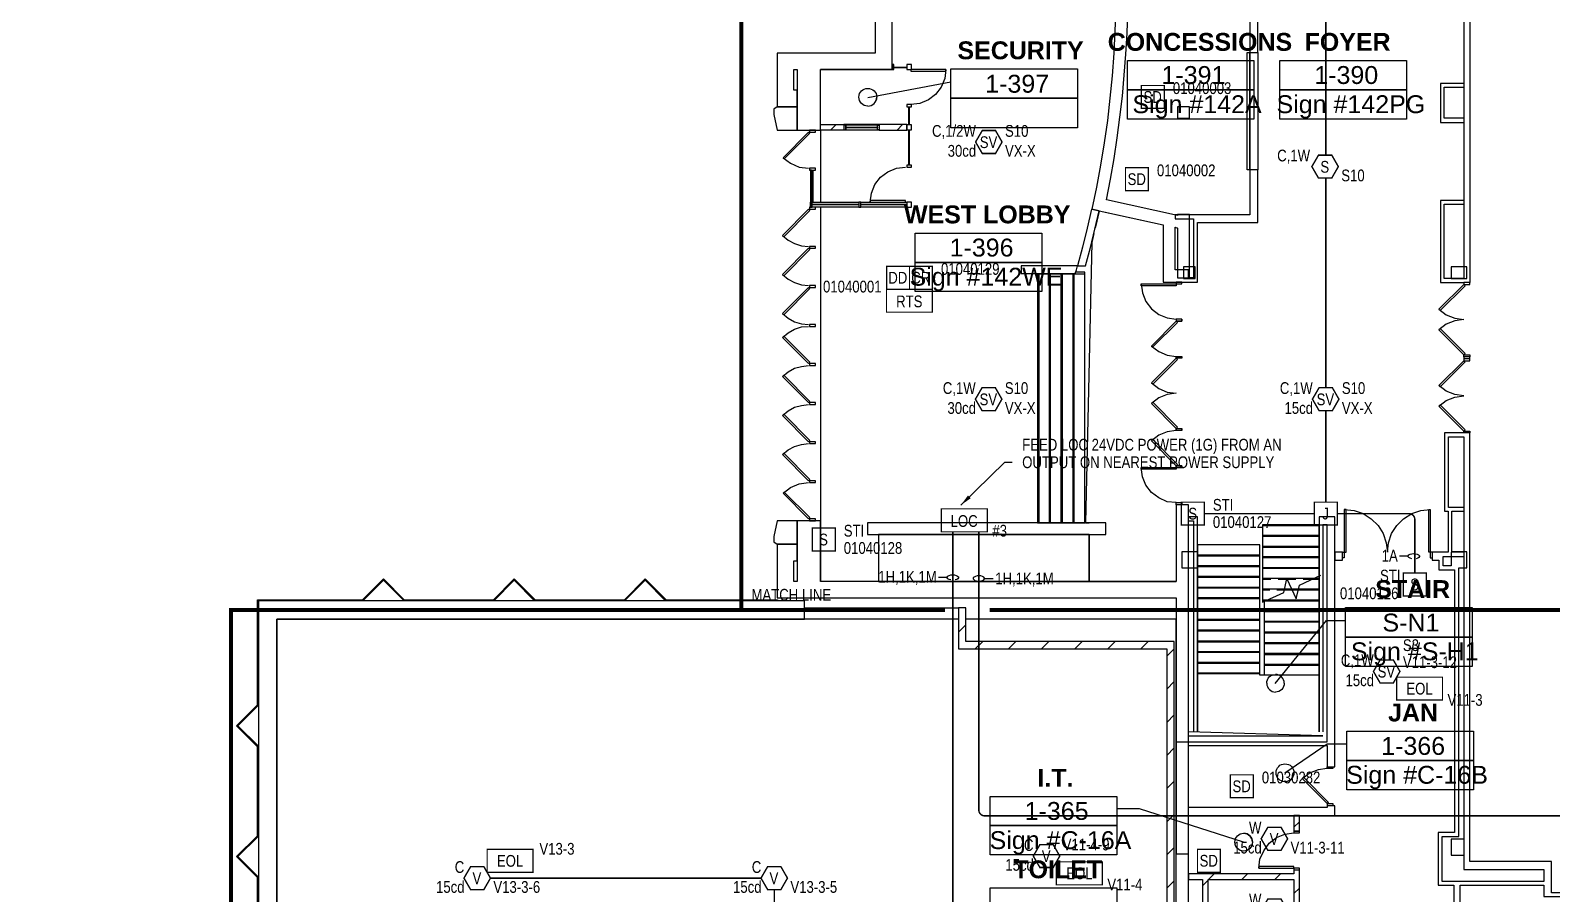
# Model space of a CAD drawing. Header units: inches. Extents: x 8199 to 15931, y 7617 to 15423.
# Drawn here: x 9695 to 11246, y 10796 to 11676 of the extents above; entities that cross this region are included whole.
import ezdxf
from ezdxf.enums import TextEntityAlignment as Align

# ---------------------------------------------------------------- set-up
doc = ezdxf.new("R2010")
doc.units = ezdxf.units.IN
doc.header["$LTSCALE"] = 0.25
doc.header["$MEASUREMENT"] = 0
for name, color, linetype in [('BACKGROUND', 8, 'Continuous'), ('CL-TEXT', 3, 'Continuous'), ('CONDUIT', 6, 'Continuous'), ('DUCT DETECTOR', 1, 'Continuous'), ('EOL', 1, 'Continuous'), ('FIRE ALARM ANNUNCIATOR', 1, 'Continuous'), ('JUNCTION BOX', 1, 'Continuous'), ('PULL STATION', 1, 'Continuous'), ('RELAY MODULES', 1, 'Continuous'), ('REMOTE TEST STATION', 1, 'Continuous'), ('SMOKE DETECTOR', 1, 'Continuous'), ('SPEAKER', 1, 'Continuous'), ('SPEAKER STROBE', 1, 'Continuous'), ('STROBE', 1, 'Continuous'), ('WIRE TAG', 3, 'Continuous')]:
    doc.layers.add(name, color=color, linetype=linetype)
doc.styles.add('Arial', font='arial.ttf', dxfattribs={"width": 0.8})
doc.styles.add('ESSCOE_TEXT', font='arial.ttf', dxfattribs={"width": 0.8, "height": 12})
doc.styles.add('PDF Arial', font='arial.ttf')
doc.styles.add('PDF Arial Bold', font='arialbd.ttf')
doc.dimstyles.new('ESSCOE_DIM', dxfattribs={"dimtxt": 12, "dimasz": 12, "dimexe": 6, "dimexo": 6, "dimgap": 6, "dimtad": 1, "dimdec": 4, "dimzin": 0, "dimdsep": 46, "dimlunit": 4, "dimtxsty": 'ESSCOE_TEXT', "dimblk": 'ARCHTICK', "dimcen": 6, "dimadec": 0, "dimazin": 0, "dimtfac": 1, "dimtdec": 4, "dimtofl": 0, "dimtmove": 0, "dimatfit": 3, "dimfxl": 1, "dimfrac": 2, "dimtolj": 1, "dimtzin": 0, "dimarcsym": 0})

# ---------------------------------------------------------------- blocks, each defined once
blk = doc.blocks.new('LOC')
at = {"layer": 'FIRE ALARM ANNUNCIATOR', "const_width": 1.25}
blk.add_lwpolyline([(-11.7, -23.4), (-11.7, 23.4), (11.7, 23.4), (11.7, -23.4)], close=True, dxfattribs=at)
at = {"layer": 'FIRE ALARM ANNUNCIATOR', "style": 'Arial', "width": 0.8}
blk.add_text('LOC', height=12, rotation=90, dxfattribs=at).set_placement((0.7, -0.2), align=Align.MIDDLE)
for tag, p in [('SUBSCRIPT', (-10.9, 28.6)), ('PANEL#', (10.6, 28.6))]:
    blk.add_attdef(tag, text='', height=12, rotation=90, dxfattribs=at).set_placement(p, align=Align.MIDDLE_LEFT)
blk = doc.blocks.new('SIGA-278')
at = {"layer": 'PULL STATION', "const_width": 1.3}
blk.add_lwpolyline([(-11.5, -11.7), (-11.5, 11.7), (11.9, 11.7), (11.9, -11.7)], close=True, dxfattribs=at)
at = {"layer": 'PULL STATION', "style": 'Arial', "width": 0.8}
blk.add_text('S', height=12, dxfattribs=at).set_placement((0, 0), align=Align.MIDDLE)
for tag, p in [('ADDRESS', (20.6, 9)), ('ZONE', (20.6, -8.6))]:
    blk.add_attdef(tag, text='', height=12, dxfattribs=at).set_placement(p, align=Align.MIDDLE_LEFT)
blk.add_attdef('SUBSCRIPT', text='', height=12, dxfattribs=at).set_placement((-16.6, -9), align=Align.MIDDLE_RIGHT)
blk = doc.blocks.new('GC-S7')
at = {"layer": 'SPEAKER', "const_width": 1.46}
blk.add_lwpolyline([(13.8, 0.2), (7.1, 11.9), (-6.4, 11.9), (-13.2, 0.2), (-6.4, -11.5), (7.1, -11.5)], close=True, dxfattribs=at)
at = {"layer": 'SPEAKER', "style": 'Arial', "width": 0.8}
blk.add_text('S', height=12, dxfattribs=at).set_placement((0, 0), align=Align.MIDDLE)
for tag, p in [('C', (-15, 11.5)), ('1/2W', (-14.7, -8.8))]:
    blk.add_attdef(tag, text='', height=12, dxfattribs=at).set_placement(p, align=Align.MIDDLE_RIGHT)
blk.add_attdef('Speaker_Circuit', text='', height=12, dxfattribs=at).set_placement((16.8, -8.8), align=Align.MIDDLE_LEFT)
blk = doc.blocks.new('SIGA-CR')
at = {"layer": 'RELAY MODULES', "const_width": 1.3}
blk.add_lwpolyline([(-11.5, -11.7), (-11.5, 11.7), (11.9, 11.7), (11.9, -11.7)], close=True, dxfattribs=at)
at = {"layer": 'RELAY MODULES', "style": 'Arial', "width": 0.8}
blk.add_text('CR', height=12, dxfattribs=at).set_placement((0, 0), align=Align.MIDDLE)
for tag, p in [('ADDRESS', (20.6, 9)), ('ZONE', (20.6, -8.6))]:
    blk.add_attdef(tag, text='', height=12, dxfattribs=at).set_placement(p, align=Align.MIDDLE_LEFT)
blk.add_attdef('SUBSCRIPT', text='', height=12, dxfattribs=at).set_placement((-16.6, -9), align=Align.MIDDLE_RIGHT)
blk = doc.blocks.new('SIGA-SD')
at = {"layer": 'DUCT DETECTOR', "const_width": 1.3}
blk.add_lwpolyline([(-11.5, -11.7), (-11.5, 11.7), (11.9, 11.7), (11.9, -11.7)], close=True, dxfattribs=at)
at = {"layer": 'DUCT DETECTOR', "style": 'Arial', "width": 0.8}
blk.add_text('DD', height=12, dxfattribs=at).set_placement((0, 0), align=Align.MIDDLE)
for tag, p in [('ADDRESS', (20.6, 9)), ('ZONE', (20.6, -8.6))]:
    blk.add_attdef(tag, text='', height=12, dxfattribs=at).set_placement(p, align=Align.MIDDLE_LEFT)
blk.add_attdef('SUBSCRIPT', text='', height=12, dxfattribs=at).set_placement((-16.6, -9), align=Align.MIDDLE_RIGHT)
blk = doc.blocks.new('SD-TRK')
at = {"layer": 'REMOTE TEST STATION', "const_width": 1.25}
blk.add_lwpolyline([(-23.2, 12.4), (23.6, 12.4), (23.6, -11), (-23.2, -11)], close=True, dxfattribs=at)
at = {"layer": 'REMOTE TEST STATION', "style": 'Arial', "width": 0.8}
blk.add_text('RTS', height=12, dxfattribs=at).set_placement((0, 0), align=Align.MIDDLE)
blk.add_attdef('DD_NUMBER', text='', height=12, dxfattribs=at).set_placement((29.5, 10.2), align=Align.MIDDLE_LEFT)
blk = doc.blocks.new('WIRE TAG LEFT')
at = {"layer": 'WIRE TAG', "color": 6}
blk.add_line((-5.8, 0), (-14.6, 0), dxfattribs=at)
at = {"layer": 'WIRE TAG', "color": 6, "extrusion": (0, 0, -1)}
blk.add_ellipse((0, 0), major_axis=(5.77, 0), ratio=0.473684, start_param=1.941658, end_param=7.429375, dxfattribs=at)
at = {"layer": 'WIRE TAG', "style": 'Arial', "width": 0.8}
blk.add_attdef('WIRE#', text='', height=12, dxfattribs=at).set_placement((-16.4, 0.7), align=Align.MIDDLE_RIGHT)
blk = doc.blocks.new('WIRE TAG RIGHT')
at = {"layer": 'WIRE TAG', "color": 6}
blk.add_line((5.8, 0), (14.6, 0), dxfattribs=at)
blk.add_ellipse((0, 0), major_axis=(5.77, 0), ratio=0.473684, start_param=5.083251, end_param=10.570968, dxfattribs=at)
at = {"layer": 'WIRE TAG', "style": 'Arial', "width": 0.8}
blk.add_attdef('WIRE#', text='', height=12, dxfattribs=at).set_placement((16.7, 0), align=Align.MIDDLE_LEFT)
blk = doc.blocks.new('_ArchTick')
at = {"color": 0, "linetype": 'ByBlock', "const_width": 0.15}
blk.add_lwpolyline([(-0.5, -0.5), (0.5, 0.5)], dxfattribs=at)
blk = doc.blocks.new('G1-VM')
at = {"layer": 'STROBE', "const_width": 1.46}
blk.add_lwpolyline([(13.8, 0.2), (7.1, 11.9), (-6.4, 11.9), (-13.2, 0.2), (-6.4, -11.5), (7.1, -11.5)], close=True, dxfattribs=at)
at = {"layer": 'STROBE', "style": 'Arial', "width": 0.8}
blk.add_text('V', height=12, dxfattribs=at).set_placement((0, 0), align=Align.MIDDLE)
for tag, p in [('W', (-12.9, 11.5)), ('CANDELA', (-12.6, -8.8))]:
    blk.add_attdef(tag, text='', height=12, dxfattribs=at).set_placement(p, align=Align.MIDDLE_RIGHT)
blk.add_attdef('Visual_Circuit', text='', height=12, dxfattribs=at).set_placement((16.8, -8.8), align=Align.MIDDLE_LEFT)
blk = doc.blocks.new('GC-S7VM')
at = {"layer": 'SPEAKER STROBE', "const_width": 1.46}
blk.add_lwpolyline([(13.8, 0.2), (7.1, 11.9), (-6.4, 11.9), (-13.2, 0.2), (-6.4, -11.5), (7.1, -11.5)], close=True, dxfattribs=at)
at = {"layer": 'SPEAKER STROBE', "style": 'Arial', "width": 0.8}
blk.add_text('SV', height=12, dxfattribs=at).set_placement((0, 0), align=Align.MIDDLE)
for tag, p in [('C', (-12.9, 11.5)), ('CANDELA', (-12.6, -8.8)), ('1/2W', (-12.6, -29.2))]:
    blk.add_attdef(tag, text='', height=12, dxfattribs=at).set_placement(p, align=Align.MIDDLE_RIGHT)
for tag, p in [('Speaker_Circuit', (16.8, 11.5)), ('Visual_Circuit', (16.8, -8.8))]:
    blk.add_attdef(tag, text='', height=12, dxfattribs=at).set_placement(p, align=Align.MIDDLE_LEFT)
blk = doc.blocks.new('SIGA-PD')
at = {"layer": 'SMOKE DETECTOR', "const_width": 1.3}
blk.add_lwpolyline([(-11.5, -11.7), (-11.5, 11.7), (11.9, 11.7), (11.9, -11.7)], close=True, dxfattribs=at)
at = {"layer": 'SMOKE DETECTOR', "style": 'Arial', "width": 0.8}
blk.add_text('SD', height=12, dxfattribs=at).set_placement((0, 0), align=Align.MIDDLE)
for tag, p in [('ADDRESS', (20.6, 9)), ('ZONE', (20.6, -8.6))]:
    blk.add_attdef(tag, text='', height=12, dxfattribs=at).set_placement(p, align=Align.MIDDLE_LEFT)
blk.add_attdef('SUBSCRIPT', text='', height=12, dxfattribs=at).set_placement((-16.6, -9), align=Align.MIDDLE_RIGHT)
blk = doc.blocks.new('EOLR')
at = {"layer": 'EOL', "const_width": 1.25}
blk.add_lwpolyline([(-23.4, 11.7), (23.4, 11.7), (23.4, -11.7), (-23.4, -11.7)], close=True, dxfattribs=at)
at = {"layer": 'EOL', "style": 'Arial', "width": 0.8}
blk.add_text('EOL', height=12, dxfattribs=at).set_placement((0, 0), align=Align.MIDDLE)
for tag, p in [('CIRCUIT#', (28.6, 10.9)), ('EOL_VALUE', (28.9, -9.4))]:
    blk.add_attdef(tag, text='', height=12, dxfattribs=at).set_placement(p, align=Align.MIDDLE_LEFT)
blk = doc.blocks.new('GC-VM')
at = {"layer": 'STROBE', "const_width": 1.46}
blk.add_lwpolyline([(13.8, 0.2), (7.1, 11.9), (-6.4, 11.9), (-13.2, 0.2), (-6.4, -11.5), (7.1, -11.5)], close=True, dxfattribs=at)
at = {"layer": 'STROBE', "style": 'Arial', "width": 0.8}
blk.add_text('V', height=12, dxfattribs=at).set_placement((0, 0), align=Align.MIDDLE)
for tag, p in [('C', (-12.9, 11.5)), ('CANDELA', (-12.6, -8.8))]:
    blk.add_attdef(tag, text='', height=12, dxfattribs=at).set_placement(p, align=Align.MIDDLE_RIGHT)
blk.add_attdef('Visual_Circuit', text='', height=12, dxfattribs=at).set_placement((16.8, -8.8), align=Align.MIDDLE_LEFT)
blk = doc.blocks.new('JUNCTION BOX')
at = {"const_width": 1.3}
blk.add_lwpolyline([(-11.5, -11.7), (-11.5, 11.7), (11.9, 11.7), (11.9, -11.7)], close=True, dxfattribs=at)
at = {"style": 'Arial', "width": 0.8}
blk.add_text('J', height=12, dxfattribs=at).set_placement((0, 0), align=Align.MIDDLE)
blk.add_attdef('SUBSCRIPT', text='', height=12, dxfattribs=at).set_placement((-16.6, -9), align=Align.MIDDLE_RIGHT)

msp = doc.modelspace()

# ---------------------------------------------------------------- linework, layer by layer
at = {"lineweight": 0, "const_width": 4}
for points in [[(10857, 12279.8), (10857, 11830.1), (10419.9, 11830.1), (10419.9, 11086.4)], [(9899.5, 10447.3), (9899.5, 11085.4), (10627.5, 11085.4)], [(10673, 11085.4), (12312, 11085.4)]]:
    msp.add_lwpolyline(points, dxfattribs=at)
at = {"layer": 'BACKGROUND'}
for points in [[(11131.1, 12073.1), (11138.5, 12067.4), (11147.4, 12063.9), (11156.6, 12062.6), (11147.4, 12061.4), (11138.5, 12057.9), (11131.1, 12052.1), (11156.6, 12026.9), (11156.6, 12024.7), (11162.4, 12024.7), (11162.4, 11419.4), (11156.6, 11419.4), (11156.6, 11417.2), (11131.1, 11392), (11138.5, 11386.3), (11147.4, 11382.8), (11156.6, 11381.5), (11147.4, 11380.2), (11138.5, 11376.7), (11131.1, 11371)], [(10556.4, 11836.4), (10556.4, 11653.2), (10473.3, 11653.2), (10456.4, 11653.2), (10456.4, 11615.3), (10456.4, 11598.5), (10476.8, 11598.5), (10476.8, 11615.3), (10473.3, 11615.3), (10473.3, 11636.4), (10476.8, 11636.4), (10476.8, 11574.6), (10500.7, 11574.6), (10500.7, 11614.4), (10500.7, 11623.6), (10500.7, 11636.4), (10573.6, 11636.4), (10573.6, 11653.2), (10573.6, 11836.4)], [(10801.7, 11698.8), (10800.8, 11675.9), (10799.5, 11652.9), (10797.9, 11630), (10795.7, 11607.1), (10793.1, 11584.4), (10789.9, 11561.5), (10786.1, 11538.9), (10782, 11516.3), (10777.2, 11494), (10789.6, 11491.4), (10849.8, 11478), (10849.8, 11432.2), (10849.8, 11419.7), (10875.6, 11419.7), (10880.7, 11419.7), (10884.9, 11419.7), (10884.9, 11480.3), (10946.4, 11480.3), (10946.4, 11488.2), (10946.4, 11534.1), (10938.4, 11534.1), (10938.4, 11488.2), (10884.9, 11488.2), (10880.7, 11488.2), (10862.2, 11488.2), (10862.2, 11484.1), (10880.7, 11484.1), (10880.7, 11423.9), (10876.9, 11423.9), (10876.9, 11488.5), (10864.5, 11488.5), (10864.5, 11487.6), (10792.2, 11503.5), (10796.3, 11524.5), (10799.8, 11545.6), (10803, 11566.6), (10805.9, 11587.9), (10808.4, 11609.3), (10810.3, 11630.6), (10811.9, 11652), (10813.2, 11673.3), (10813.8, 11694.7)], [(10940.3, 11653.6), (10946.4, 11653.6), (10946.4, 11695.3), (10938.4, 11695.3), (10938.4, 11653.6), (10946.4, 11653.6), (10946.4, 11534.1), (10940.3, 11534.1)], [(10938.4, 11534.1), (10938.4, 11653.6)], [(10573.6, 11636.4), (10575.5, 11636.4), (10575.5, 11641.5), (10573.6, 11641.5), (10573.6, 11636.4), (10500.7, 11636.4)], [(10575.5, 11638.6), (10588.6, 11638.6), (10575.5, 11638.6), (10575.5, 11638.9), (10588.6, 11638.9), (10588.6, 11638.6)], [(10628.4, 11636.4), (10627.4, 11627.1), (10623.6, 11618.5), (10617.9, 11610.9), (10610.6, 11605.5), (10602, 11601.6), (10592.7, 11600.7)], [(10548.8, 11608), (10633.5, 11623.9)], [(11156.6, 11622.3), (11136.5, 11622.3), (11132.7, 11622.3), (11132.7, 11582.5), (11136.5, 11582.5), (11156.6, 11582.5)], [(11156.6, 11586.7), (11136.5, 11586.7), (11136.5, 11618.5), (11156.6, 11618.5)], [(10591.1, 11580), (10591.1, 11598.5), (10591.1, 11580), (10590.8, 11580), (10590.8, 11598.5), (10591.1, 11598.5)], [(10500.7, 11574.6), (10500.7, 11580.3), (10524.5, 11580.3), (10524.5, 11574.6), (10500.7, 11574.6), (10500.7, 11501)], [(10510.8, 11574.6), (10516.6, 11580.3)], [(10560.5, 11579.7), (10560.5, 11574.9), (10558.6, 11574.9), (10558.6, 11579.7), (10526.5, 11579.7), (10526.5, 11574.9), (10558.6, 11574.9), (10558.6, 11579.7), (10560.5, 11579.7), (10560.5, 11580.3), (10524.5, 11580.3), (10524.5, 11579.7), (10524.5, 11574.9), (10526.5, 11574.9), (10526.5, 11579.7), (10524.5, 11579.7)], [(10560.5, 11574.6), (10524.5, 11574.6)], [(10558.6, 11577.4), (10526.5, 11577.4), (10558.6, 11577.4), (10558.6, 11577.1), (10526.5, 11577.1), (10526.5, 11577.4)], [(10578.7, 11574.6), (10584.1, 11580.3)], [(10591.1, 11538.9), (10591.1, 11574.9), (10591.1, 11538.9), (10590.8, 11538.9), (10590.8, 11574.9), (10591.1, 11574.9)], [(10462.4, 11546.5), (10470.1, 11540.8), (10479, 11537), (10488.5, 11535.7)], [(10492.7, 11501), (10492.7, 11533.8), (10492.7, 11501), (10492.4, 11501), (10492.4, 11533.8), (10492.7, 11533.8)], [(10551.3, 11501), (10552.6, 11510.2), (10556.1, 11519.1), (10561.8, 11526.5), (10569.1, 11532.2), (10578.1, 11535.7), (10587.3, 11537)], [(10500.7, 11496.2), (10500.7, 11114.5), (10500.7, 11176.3), (10476.8, 11176.3), (10476.8, 11114.5), (10473.3, 11114.5), (10473.3, 11135.6), (10476.8, 11135.6), (10476.8, 11152.4), (10456.4, 11152.4), (10456.4, 11135.6), (10456.4, 11097.6), (10473.3, 11097.6), (10525.8, 11097.6), (10863.2, 11097.6), (10863.2, 10836.7), (10875.6, 10836.7)], [(10539.8, 11498.7), (10492.1, 11498.7), (10539.8, 11498.7), (10539.8, 11498.4), (10492.1, 11498.4), (10492.1, 11498.7)], [(10588.6, 11498.7), (10541.8, 11498.7), (10588.6, 11498.7), (10588.6, 11498.4), (10541.8, 11498.4), (10541.8, 11498.7)], [(10849.8, 11477.7), (10784.8, 11492), (10781, 11476.1), (10780.7, 11474.5)], [(11156.6, 11502.9), (11136.5, 11502.9), (11132.7, 11502.9), (11132.7, 11419.4), (11136.5, 11419.4), (11156.6, 11419.4)], [(11156.6, 11423.2), (11136.5, 11423.2), (11136.5, 11499.1), (11156.6, 11499.1)], [(10461.8, 11467.2), (10467.5, 11462.4), (10474.2, 11458.9), (10481.2, 11456.7), (10488.5, 11456)], [(10779.4, 11469.1), (10777.2, 11459.9)], [(10864.5, 11474.5), (10862.2, 11475.2)], [(10733.9, 11174.1), (10733.9, 11428), (10745.6, 11428), (10757.8, 11428), (10769.9, 11428), (10769.9, 11429.9), (10760.9, 11429.9)], [(10461.8, 11427.4), (10467.5, 11422.6), (10474.2, 11419.1), (10481.2, 11416.9), (10488.5, 11416.2)], [(10721.8, 11428.3), (10721.8, 11428), (10733.9, 11428)], [(10721.8, 11428), (10721.8, 11174.1), (10733.9, 11174.1), (10745.6, 11174.1), (10757.8, 11174.1), (10769.9, 11174.1), (10769.9, 11428)], [(10745.6, 11428), (10745.6, 11174.1)], [(10757.8, 11428), (10757.8, 11174.1)], [(10827.5, 11417.8), (10828.8, 11408.6), (10832.3, 11400), (10838, 11392.3), (10845.4, 11386.6), (10854, 11383.1), (10863.2, 11381.8), (10863.2, 11379.9), (10838, 11354.4), (10845.4, 11349), (10854, 11345.2), (10863.2, 11343.9), (10863.2, 11342), (10838, 11316.8), (10845.4, 11311.1), (10854, 11307.6), (10863.2, 11306.3), (10854, 11305), (10845.4, 11301.5), (10838, 11295.8)], [(11131.1, 11392), (11132.4, 11390.7), (11157.9, 11415.9), (11156.6, 11417.2), (11162.4, 11417.2), (11162.4, 11419.4)], [(10461.8, 11387.6), (10467.5, 11382.8), (10474.2, 11379.3), (10481.2, 11377), (10488.5, 11376.4)], [(10461.8, 11363.3), (10467.5, 11368.1), (10474.2, 11371.6), (10481.2, 11373.9), (10488.5, 11374.5)], [(10868.9, 11381.8), (10868.9, 11379.9), (10863.2, 11379.9), (10864.5, 11378.6), (10839.3, 11353.5), (10838, 11354.4)], [(10863.2, 11342), (10864.5, 11340.7), (10839.3, 11315.6), (10838, 11316.8)], [(10868.9, 11342), (10863.2, 11342), (10863.2, 11343.9), (10868.9, 11343.9), (10868.9, 11342), (10868.9, 11343.9)], [(11156.6, 11343.6), (11156.6, 11345.5), (11162.4, 11345.5), (11162.4, 11343.6)], [(11156.6, 11341.7), (11156.6, 11339.4), (11162.4, 11339.4), (11162.4, 11341.7)], [(10461.8, 11323.5), (10467.5, 11328.3), (10474.2, 11331.8), (10481.2, 11333.7), (10488.5, 11334.7)], [(12418.2, 10918.9), (12405.8, 10918.9), (12405.8, 10831.6), (12304.5, 10831.6), (12300.7, 10831.6), (12300.7, 10796.9), (11245.8, 10796.9), (11245.8, 10820.8), (11245.8, 10828.8), (11162.4, 10828.8), (11162.4, 11265.9), (11156.6, 11265.9), (11156.6, 11267.8), (11131.1, 11293.2), (11138.5, 11299), (11147.4, 11302.5), (11156.6, 11303.8), (11147.4, 11305), (11138.5, 11308.5), (11131.1, 11314.3)], [(10461.8, 11283.7), (10467.5, 11288.5), (10474.2, 11292), (10481.2, 11293.9), (10488.5, 11294.8)], [(11131.1, 11293.2), (11132.4, 11294.5), (11157.9, 11269), (11156.6, 11267.8), (11162.4, 11267.8), (11162.4, 11265.9)], [(10863.2, 11270.3), (10863.2, 11268.4), (10854, 11267.1), (10845.4, 11263.6), (10838, 11257.9)], [(10868.9, 11268.4), (10863.2, 11268.4), (10863.2, 11270.3), (10868.9, 11270.3), (10868.9, 11268.4), (10868.9, 11270.3)], [(11156.6, 11265.9), (11140.7, 11265.9), (11136.9, 11265.9), (11136.9, 11190), (11136.9, 11186.2), (11140.4, 11186.2), (11140.4, 11144.2), (11135.3, 11144.2), (11131.1, 11144.2), (11124.1, 11144.2), (11124.1, 11136.2), (11131.1, 11136.2), (11131.1, 11126.3), (11135.3, 11126.3), (11147.1, 11126.3), (11147.1, 10858.4), (11134.3, 10858.4), (11130.2, 10858.4), (11130.2, 10808.7), (11130.2, 10804.9), (11146.1, 10804.9), (11146.1, 10783.5)], [(11156.6, 11190), (11140.7, 11190), (11140.7, 11262), (11156.6, 11262)], [(10461.8, 11243.9), (10467.5, 11248.6), (10474.2, 11252.2), (10481.2, 11254.1), (10488.5, 11255)], [(10863.2, 11194.8), (10868.9, 11194.8), (10868.9, 11192.6), (10863.2, 11192.6), (10863.2, 11194.8), (10854, 11195.8), (10845.4, 11199.6), (10838, 11205.3), (10832.3, 11212.6), (10828.8, 11221.2), (10827.5, 11230.5), (10863.2, 11230.5), (10863.2, 11232.4), (10868.9, 11232.4), (10868.9, 11230.5), (10868.9, 11232.4), (10863.2, 11232.4), (10863.2, 11230.5), (10868.9, 11230.5)], [(10863.2, 11230.5), (10863.2, 11228.9), (10827.5, 11228.9), (10827.5, 11230.5)], [(10462.4, 11204.4), (10470.1, 11210.1), (10479, 11213.9), (10488.5, 11215.2)], [(10875.6, 11192.6), (10863.2, 11192.6), (10863.2, 11114.5)], [(11034.6, 11187.8), (11044.5, 11186.8), (11053.7, 11183.7), (11062, 11178.2), (11069, 11171.6), (11074.1, 11163.3), (11077.3, 11153.7), (11078.6, 11144.2), (11079.5, 11153.7), (11082.7, 11163.3), (11088.1, 11171.6), (11094.8, 11178.2), (11103.4, 11183.7), (11112.7, 11186.8), (11122.2, 11187.8)], [(11156.6, 10828.8), (11156.6, 10820.8), (11237.9, 10820.8), (11237.9, 10808.7), (11134.3, 10808.7), (11134.3, 10854.6), (11151.2, 10854.6), (11151.2, 10858.4), (11151.2, 11126.3), (11151.2, 11128.5), (11159.5, 11128.5), (11159.5, 11144.5), (11144.2, 11144.5), (11144.2, 11186.2), (11156.6, 11186.2)], [(10770.8, 11174.1), (10774.6, 11174.1)], [(10863.2, 10469.1), (10863.2, 10951.1), (10875.6, 10951.1), (11017.1, 10951.1), (11017.1, 11172.2), (11012.6, 11172.2), (11012.6, 10961)], [(10948.6, 11020.2), (10948.6, 11031.1), (10948.6, 11042.2), (10948.6, 11053), (10948.6, 11064.2), (10948.6, 11075), (10948.6, 11085.9), (10948.6, 11097), (10948.6, 11107.8), (10948.6, 11119), (10948.6, 11129.8), (10948.6, 11140.6), (10948.6, 11151.8), (10884.9, 11151.8), (10884.9, 11140.6), (10884.9, 11129.8), (10884.9, 11119), (10884.9, 11107.8), (10884.9, 11097), (10884.9, 11085.9), (10884.9, 11075), (10884.9, 11064.2), (10884.9, 11053), (10884.9, 11042.2), (10884.9, 11031.1), (10884.9, 11020.2), (10884.9, 11011), (10884.9, 10961), (10884.9, 11180.2), (10880.7, 11180.2), (10875.6, 11180.2)], [(10875.6, 11176.3), (10880.7, 11176.3), (10880.7, 10961)], [(11022.8, 10925.6), (11022.8, 10923.7), (11017.1, 10923.7), (11017.1, 10925.6), (11025, 10925.6), (11025, 11172.2), (11025, 11180.2), (11008.8, 11180.2), (11008.8, 11172.2), (10951.1, 11172.2), (10951.1, 11161.4), (10951.1, 11150.2)], [(11008.8, 11150.2), (11008.8, 11161.4), (11008.8, 11172.2), (11008.8, 10961), (11008.8, 11028.2), (11008.8, 11029.8), (11008.8, 11040.9), (11008.8, 11051.8), (11008.8, 11062.6), (11008.8, 11073.7), (11008.8, 11084.6), (11008.8, 11095.4), (11008.8, 11106.6), (11008.8, 11117.4), (11008.8, 11119.9), (11008.8, 11128.5), (11008.8, 11139.4), (11008.8, 11150.2), (10951.1, 11150.2), (10951.1, 11139.4), (10951.1, 11128.5), (10951.1, 11117.4), (10951.1, 11106.6), (10951.1, 11095.4), (10951.1, 11093.2), (10972.8, 11103.1), (10976, 11117.1), (10985.5, 11096.7), (10989, 11110.7), (11010.7, 11120.9)], [(10774.6, 11162.3), (10559.6, 11162.3), (10559.6, 11114.5), (10774.6, 11114.5), (10774.6, 11162.3), (10774.6, 11114.5), (10863.2, 11114.5), (10525.8, 11114.5), (10500.7, 11114.5)], [(11008.8, 11161.4), (10951.1, 11161.4)], [(10884.9, 11140.6), (10948.6, 11140.6)], [(11008.8, 11139.4), (10951.1, 11139.4)], [(11032.7, 11144.2), (11034.6, 11144.2), (11034.6, 11138.4), (11032.7, 11138.4)], [(11124.1, 11144.2), (11122.2, 11144.2), (11122.2, 11138.4), (11124.1, 11138.4)], [(11143.6, 11144.2), (11143.6, 11130.5), (11135.3, 11130.5), (11135.3, 11140), (11156.6, 11140)], [(11156.6, 11144.2), (11144.2, 11144.2)], [(10884.9, 11129.8), (10948.6, 11129.8)], [(11008.8, 11128.5), (10951.1, 11128.5)], [(9927.5, 10988.4), (9927.5, 11094.8), (9927.5, 10356), (9927.5, 10327.3), (9932.6, 10327.3), (9946.3, 10327.3), (9946.3, 11076), (10484.1, 11076), (10484.1, 11094.8), (9946.3, 11094.8), (9927.5, 11094.8), (9926.6, 11095.7), (10033.6, 11095.7), (10055, 11117.1), (10076.3, 11095.7), (10167.1, 11095.7), (10188.4, 11117.1), (10209.8, 11095.7), (10300.6, 11095.7), (10321.9, 11117.1), (10343.3, 11095.7), (10456.7, 11095.7), (10456.7, 11094.8), (10342.6, 11094.8)], [(10055, 11117.1), (10055, 11115.8), (10033.9, 11094.8)], [(10076.3, 11095.7), (10076, 11094.8), (10055, 11115.8)], [(10188.4, 11117.1), (10188.4, 11115.8), (10167.4, 11094.8)], [(10209.8, 11095.7), (10209.1, 11094.8), (10188.4, 11115.8)], [(10321.9, 11117.1), (10321.9, 11115.8), (10300.9, 11094.8)], [(10343.3, 11095.7), (10342.6, 11094.8), (10321.9, 11115.8)], [(10884.9, 11119), (10948.6, 11119)], [(10884.9, 11107.8), (10948.6, 11107.8)], [(11008.8, 11117.4), (11003.4, 11117.4), (10951.1, 11117.4)], [(10959.7, 11116.4), (10951.1, 11116.4)], [(11008.8, 11106.6), (10988.1, 11106.6), (10981.1, 11106.6), (10973.4, 11106.6), (10951.1, 11106.6)], [(10958.5, 11105.6), (10951.1, 11105.6)], [(10973.4, 11105.6), (10965.8, 11105.6)], [(10985.2, 11116.4), (10976.3, 11116.4), (10976, 11116.4), (10967.1, 11116.4)], [(10987.8, 11105.6), (10981.4, 11105.6)], [(11008.8, 11116.4), (11001.1, 11116.4), (10992.5, 11116.4)], [(9926.6, 10988.7), (9926.6, 11095.7)], [(10033.6, 11095.7), (10033.9, 11094.8), (9927.5, 11094.8)], [(10167.1, 11095.7), (10167.4, 11094.8), (10076, 11094.8)], [(10300.6, 11095.7), (10300.9, 11094.8), (10209.1, 11094.8)], [(10884.9, 11097), (10948.6, 11097)], [(11008.8, 11095.4), (10956.2, 11095.4), (10951.1, 11095.4)], [(10954.3, 11094.5), (10951.1, 11094.5)], [(10953, 11093.8), (10953, 11084.6), (10953, 11073.7), (10953, 11062.6), (10953, 11051.8), (10953, 11040.9), (10953, 11029.8), (10953, 11018.9)], [(10641.1, 11076), (10484.1, 11076), (10484.1, 11087.4), (10523.6, 11087.4), (10641.1, 11087.4), (10641.1, 11076), (10462.1, 11076), (9946.3, 11076), (9946.3, 10148.6)], [(10861.3, 10657.7), (10861.3, 11045.7), (10861.3, 11053.4), (10648.8, 11053.4), (10648.8, 11087.4), (10641.1, 11087.4), (10641.1, 11053.4), (10641.1, 11045.7), (10853.6, 11045.7), (10853.6, 10657.7)], [(10852.1, 10462.1), (10859.7, 10469.7), (10861.3, 10471.3), (10863.2, 10471.3), (10863.2, 11076), (10648.8, 11076)], [(10884.9, 11085.9), (10948.6, 11085.9)], [(10884.9, 11075), (10948.6, 11075)], [(11008.8, 11084.6), (10953, 11084.6)], [(11008.8, 11073.7), (10953, 11073.7)], [(10964.2, 11010.3), (11016.4, 11074.7), (11035.9, 11074.7)], [(10641.1, 11062.6), (10648.8, 11070.2)], [(10884.9, 11064.2), (10948.6, 11064.2)], [(11008.8, 11062.6), (10953, 11062.6)], [(10658.4, 11045.7), (10666, 11053.4)], [(10692.1, 11045.7), (10699.8, 11053.4)], [(10725.9, 11045.7), (10733.5, 11053.4)], [(10759.7, 11045.7), (10767.3, 11053.4)], [(10793.4, 11045.7), (10801.1, 11053.4)], [(10827.2, 11045.7), (10834.8, 11053.4)], [(10853.6, 11038.4), (10861.3, 11045.7), (10861.3, 11046)], [(10884.9, 11053), (10948.6, 11053)], [(10884.9, 11042.2), (10948.6, 11042.2)], [(11008.8, 11051.8), (10953, 11051.8)], [(10884.9, 11031.1), (10948.6, 11031.1)], [(11008.8, 11028.2), (11008.8, 11018.9), (10953, 11018.9), (10948.6, 11018.9), (10948.6, 11020.2), (10884.9, 11020.2)], [(11008.8, 11040.9), (10953, 11040.9)], [(11008.8, 11029.8), (10953, 11029.8)], [(10853.6, 11004.6), (10861.3, 11012.3)], [(9905.2, 10967.3), (9926.6, 10988.7), (9927.5, 10988.4), (9906.5, 10967.3)], [(9926.6, 10946), (9905.2, 10967.3), (9906.5, 10967.3), (9927.5, 10946.6)], [(10853.6, 10970.8), (10861.3, 10978.5)], [(10875.6, 10957.1), (11012.6, 10957.1)], [(10974.1, 10919.2), (11017.1, 10948.9), (11036.5, 10948.9)], [(9926.6, 10855.2), (9926.6, 10946), (9927.5, 10946.6), (9927.5, 10854.9)], [(10853.6, 10937.1), (10861.3, 10944.7)], [(10875.6, 10947.3), (11017.1, 10947.3), (11017.1, 10925.6)], [(11017.1, 10923.7), (11007.8, 10922.4), (10999.2, 10918.9), (10991.9, 10913.2), (11017.1, 10888), (11017.1, 10885.8), (11017.1, 10883.9), (10875.6, 10883.9)], [(10853.6, 10903.3), (10861.3, 10910.9)], [(10991.9, 10913.2), (10993.2, 10914.5), (11018.4, 10889), (11017.1, 10888), (11022.8, 10888), (11022.8, 10885.8)], [(10931.7, 10848.5), (10825.9, 10882.6), (10802.7, 10882.6)], [(10853.6, 10869.5), (10861.3, 10876.9)], [(10875.6, 10875.9), (10983.3, 10875.9), (10989, 10875.9), (11017.1, 10875.9), (11025, 10875.9), (11025, 10885.8), (11017.1, 10885.8)], [(10947.6, 10822.1), (10948.6, 10831.3), (10952.4, 10839.9), (10958.1, 10847.6), (10965.5, 10853.3), (10974.1, 10856.8), (10983.3, 10858.1), (10989, 10858.1), (10989, 10860), (10983.3, 10860), (10983.3, 10858.1)], [(10983.3, 10863.8), (10989, 10869.5)], [(9905.2, 10833.9), (9926.6, 10855.2), (9927.5, 10854.9), (9906.5, 10833.9)], [(10853.6, 10835.8), (10861.3, 10843.1)], [(11156.6, 10851.7), (11143.6, 10851.7), (11143.6, 10835.4), (11156.6, 10835.4)], [(9926.6, 10812.5), (9905.2, 10833.9), (9906.5, 10833.9), (9927.5, 10813.1)], [(9926.6, 10721.7), (9926.6, 10812.5), (9927.5, 10813.1), (9927.5, 10721.4)], [(10853.6, 10801.7), (10861.3, 10809.3)], [(10989, 10767.9), (10989, 10820.2), (10989, 10822.1), (10983.3, 10822.1), (10983.3, 10820.2), (10983.3, 10816.3), (10875.6, 10816.3), (10875.6, 10810.6), (10890, 10810.6), (10890, 10629.6)], [(10875.6, 10816.3), (10875.6, 10810.6)], [(10890, 10804.2), (10895.7, 10810)], [(10895.7, 10723), (10895.7, 10810.6), (10983.3, 10810.6), (10983.3, 10767.9)], [(10896.3, 10810.6), (10901.8, 10816.3)], [(10930.1, 10810.6), (10935.8, 10816.3)], [(10963.9, 10810.6), (10969.6, 10816.3)], [(10989, 10820.2), (10983.3, 10820.2)], [(10989, 10820.2), (10983.3, 10820.2)], [(10983.3, 10796.3), (10989, 10801.7)]]:
    msp.add_lwpolyline(points, dxfattribs=at)
at = {"layer": 'BACKGROUND', "ltscale": 0.418333}
msp.add_lwpolyline([(11156.6, 12020.9), (11156.6, 11423.2)], dxfattribs=at)
at = {"layer": 'BACKGROUND'}
for points in [[(10938.4, 11534.1), (10935.5, 11534.1), (10935.5, 11653.6), (10938.4, 11653.6)], [(10588.6, 11641.5), (10588.6, 11636.4), (10593.4, 11636.4), (10593.4, 11641.5)], [(10592.7, 11634.8), (10628.4, 11634.8), (10628.4, 11636.4), (10592.7, 11636.4)], [(10633.5, 11607.1), (10633.5, 11637), (10762.5, 11637), (10762.5, 11607.1)], [(10813.5, 11615.7), (10813.5, 11645.6), (10942.5, 11645.6), (10942.5, 11615.7)], [(10969, 11615.7), (10969, 11645.6), (11098, 11645.6), (11098, 11615.7)], [(10813.5, 11585.7), (10813.5, 11615.7), (10942.5, 11615.7), (10942.5, 11585.7)], [(10969, 11585.7), (10969, 11615.7), (11098, 11615.7), (11098, 11585.7)], [(10588.6, 11600.7), (10588.6, 11598.5), (10593.4, 11598.5), (10593.4, 11600.7)], [(10633.5, 11577.1), (10633.5, 11607.1), (10762.5, 11607.1), (10762.5, 11577.1)], [(10452.9, 11590.5), (10456.4, 11574.6), (10476.8, 11574.6), (10476.8, 11598.5), (10456.4, 11598.5), (10452.9, 11595.9)], [(10864.5, 11598.5), (10864.5, 11586.7), (10876.9, 11586.7), (10876.9, 11598.5)], [(10489.8, 11571.4), (10463.7, 11545.2), (10462.4, 11546.5), (10488.5, 11572.6)], [(10495.6, 11572.6), (10495.6, 11574.6), (10489.2, 11574.6), (10489.2, 11572.6)], [(10560.5, 11574.6), (10588.6, 11574.6), (10588.6, 11580.3), (10560.5, 11580.3)], [(10588.6, 11580), (10588.6, 11574.9), (10593.4, 11574.9), (10593.4, 11580)], [(10588.6, 11538.9), (10588.6, 11537), (10593.4, 11537), (10593.4, 11538.9)], [(10495.6, 11533.8), (10495.6, 11535.7), (10489.2, 11535.7), (10489.2, 11533.8)], [(10490.5, 11533.8), (10490.5, 11495.9), (10491.4, 11495.9), (10491.4, 11533.8)], [(10489.8, 11492.7), (10463.1, 11465.9), (10461.8, 11467.2), (10488.5, 11494)], [(10495.6, 11494), (10495.6, 11495.9), (10489.2, 11495.9), (10489.2, 11494)], [(10490.1, 11496.2), (10492.1, 11496.2), (10492.1, 11501), (10490.1, 11501)], [(10539.8, 11501), (10539.8, 11496.2), (10492.1, 11496.2), (10492.1, 11501)], [(10539.8, 11496.2), (10541.8, 11496.2), (10541.8, 11501), (10539.8, 11501)], [(10588.6, 11501), (10588.6, 11496.2), (10541.8, 11496.2), (10541.8, 11501)], [(10587.3, 11502.9), (10551.3, 11502.9), (10551.3, 11501), (10587.3, 11501)], [(10588.6, 11501), (10588.6, 11496.2), (10593.4, 11496.2), (10593.4, 11501)], [(10776.9, 11494), (10772.4, 11474.5), (10767.6, 11455.4), (10762.5, 11436.3), (10770.8, 11436.3), (10775.9, 11454.8), (10780.4, 11473.6), (10784.8, 11492.4)], [(10597.2, 11439.8), (10597.2, 11469.7), (10726.2, 11469.7), (10726.2, 11439.8)], [(10875.6, 11423.9), (10875.6, 11432.2), (10862.2, 11432.2), (10862.2, 11475.5), (10864.5, 11474.8), (10864.5, 11423.9)], [(10489.8, 11452.9), (10463.1, 11426.1), (10461.8, 11427.4), (10488.5, 11454.1)], [(10495.6, 11454.1), (10495.6, 11456), (10489.2, 11456), (10489.2, 11454.1)], [(10597.2, 11410.2), (10597.2, 11439.8), (10726.2, 11439.8), (10726.2, 11410.2)], [(10762.5, 11436.3), (10705.2, 11436.3), (10705.2, 11428.3), (10760.3, 11428.3), (10761.6, 11432.2)], [(10870.8, 11435.3), (10870.8, 11423.2), (10882.6, 11423.2), (10882.6, 11435.3)], [(11143.6, 11423.2), (11159.5, 11423.2), (11159.5, 11435.3), (11143.6, 11435.3)], [(10489.8, 11413), (10463.1, 11386.3), (10461.8, 11387.6), (10488.5, 11414.3)], [(10495.6, 11414.3), (10495.6, 11416.2), (10489.2, 11416.2), (10489.2, 11414.3)], [(10863.2, 11415.9), (10827.5, 11415.9), (10827.5, 11417.8), (10863.2, 11417.8)], [(10868.9, 11417.8), (10868.9, 11419.7), (10863.2, 11419.7), (10863.2, 11417.8)], [(10495.6, 11374.5), (10495.6, 11376.4), (10489.2, 11376.4), (10489.2, 11374.5)], [(10868.9, 11379.9), (10868.9, 11381.8), (10863.2, 11381.8), (10863.2, 11379.9)], [(11157.9, 11346.8), (11132.4, 11372.3), (11131.1, 11371), (11156.6, 11345.5)], [(10489.8, 11337.9), (10463.1, 11364.6), (10461.8, 11363.3), (10488.5, 11336.6)], [(10495.6, 11334.7), (10495.6, 11336.6), (10489.2, 11336.6), (10489.2, 11334.7)], [(11157.9, 11338.5), (11132.4, 11313), (11131.1, 11314.3), (11156.6, 11339.4)], [(11156.6, 11343.6), (11156.6, 11341.7), (11162.4, 11341.7), (11162.4, 11343.6)], [(10489.8, 11298), (10463.1, 11324.8), (10461.8, 11323.5), (10488.5, 11296.8)], [(10495.6, 11294.8), (10495.6, 11296.8), (10489.2, 11296.8), (10489.2, 11294.8)], [(10864.5, 11271.6), (10839.3, 11297.1), (10838, 11295.8), (10863.2, 11270.3)], [(10489.8, 11258.2), (10463.1, 11285), (10461.8, 11283.7), (10488.5, 11256.9)], [(10864.5, 11233.7), (10839.3, 11259.2), (10838, 11257.9), (10863.2, 11232.4)], [(10489.8, 11218.4), (10463.1, 11245.1), (10461.8, 11243.9), (10488.5, 11217.1)], [(10495.6, 11255), (10495.6, 11256.9), (10489.2, 11256.9), (10489.2, 11255)], [(10495.6, 11215.2), (10495.6, 11217.1), (10489.2, 11217.1), (10489.2, 11215.2)], [(10489.8, 11179.5), (10463.7, 11205.6), (10462.4, 11204.4), (10488.5, 11178.2)], [(11036.5, 11144.2), (11036.5, 11187.8), (11034.6, 11187.8), (11034.6, 11144.2)], [(11120.6, 11144.2), (11120.6, 11187.8), (11122.2, 11187.8), (11122.2, 11144.2)], [(10456.4, 11176.3), (10452.9, 11160.4), (10452.9, 11155), (10456.4, 11152.4), (10476.8, 11152.4), (10476.8, 11176.3)], [(10495.6, 11176.3), (10495.6, 11178.2), (10489.2, 11178.2), (10489.2, 11176.3)], [(10791.5, 11174.1), (10548.4, 11174.1), (10548.4, 11162.3), (10791.5, 11162.3)], [(10868.9, 11144.5), (10868.9, 11128.5), (10884.9, 11128.5), (10884.9, 11144.5)], [(11025, 11136.2), (11032.7, 11136.2), (11032.7, 11144.2), (11025, 11144.2)], [(11035.9, 11057.8), (11035.9, 11087.8), (11164.9, 11087.8), (11164.9, 11057.8)], [(11035.9, 11027.9), (11035.9, 11057.8), (11164.9, 11057.8), (11164.9, 11027.9)], [(11037.1, 10932), (11037.1, 10961.9), (11166.2, 10961.9), (11166.2, 10932)], [(11037.1, 10902), (11037.1, 10932), (11166.2, 10932), (11166.2, 10902)], [(10673.6, 10865.7), (10673.6, 10895.3), (10802.7, 10895.3), (10802.7, 10865.7)], [(10983.3, 10875.9), (10983.3, 10860), (10989, 10860), (10989, 10875.9)], [(10673.6, 10835.8), (10673.6, 10865.7), (10802.7, 10865.7), (10802.7, 10835.8)], [(10983.3, 10824), (10947.6, 10824), (10947.6, 10822.1), (10983.3, 10822.1)], [(10673.6, 10772), (10673.6, 10802), (10802.7, 10802), (10802.7, 10772)], [(11152.8, 10804.9), (11237.9, 10804.9), (11237.9, 10793.1), (11245.8, 10793.1), (11409.6, 10793.1), (11409.6, 10783.5), (11152.8, 10783.5)]]:
    msp.add_lwpolyline(points, close=True, dxfattribs=at)
msp.add_lwpolyline([(10548.8, 11599.1, 0.413793), (10558, 11608.3)], format="xyb", dxfattribs=at)
at = {"layer": 'BACKGROUND', "ltscale": 1.371667}
msp.add_lwpolyline([(10777.2, 11459.9), (10770.8, 11174.1)], dxfattribs=at)
at = {"layer": 'BACKGROUND', "ltscale": 0.063333}
for points in [[(10723, 11428), (10723, 11174.1)], [(10734.8, 11428), (10734.8, 11174.1)], [(10746.9, 11428), (10746.9, 11174.1)], [(10758.7, 11428), (10758.7, 11174.1)], [(10884.9, 11141.6), (10948.6, 11141.6)], [(10884.9, 11130.8), (10948.6, 11130.8)], [(10884.9, 11119.9), (10948.6, 11119.9)], [(10884.9, 11108.8), (10948.6, 11108.8)], [(10884.9, 11098), (10948.6, 11098)], [(10884.9, 11086.8), (10948.6, 11086.8)], [(10884.9, 11076), (10948.6, 11076)], [(10884.9, 11065.1), (10948.6, 11065.1)], [(10884.9, 11054), (10948.6, 11054)], [(10884.9, 11043.2), (10948.6, 11043.2)], [(10884.9, 11032.3), (10948.6, 11032.3)], [(10884.9, 11021.2), (10948.6, 11021.2)]]:
    msp.add_lwpolyline(points, dxfattribs=at)
at = {"layer": 'BACKGROUND', "ltscale": 1.508333}
msp.add_lwpolyline([(11156.6, 11262), (11156.6, 10828.8)], dxfattribs=at)
at = {"layer": 'BACKGROUND', "ltscale": 1.126667}
msp.add_lwpolyline([(10875.6, 10836.7), (10875.6, 11192.6)], dxfattribs=at)
at = {"layer": 'BACKGROUND', "ltscale": 0.081667}
for points in [[(11008.8, 11171.2), (10951.1, 11171.2)], [(11008.8, 11160.4), (10951.1, 11160.4)], [(11008.8, 11149.2), (10951.1, 11149.2)], [(11008.8, 11138.4), (10951.1, 11138.4)], [(11008.8, 11127.6), (10951.1, 11127.6)]]:
    msp.add_lwpolyline(points, dxfattribs=at)
at = {"layer": 'BACKGROUND', "ltscale": 0.041667}
msp.add_lwpolyline([(11008.8, 11105.6), (10973.4, 11105.6)], dxfattribs=at)
at = {"layer": 'BACKGROUND', "ltscale": 0.073333}
msp.add_lwpolyline([(11008.8, 11094.5), (10954.3, 11094.5)], dxfattribs=at)
at = {"layer": 'BACKGROUND', "ltscale": 0.075}
for points in [[(11008.8, 11083.6), (10953, 11083.6)], [(11008.8, 11072.8), (10953, 11072.8)], [(11008.8, 11061.6), (10953, 11061.6)], [(11008.8, 11050.8), (10953, 11050.8)], [(11008.8, 11039.7), (10953, 11039.7)], [(11008.8, 11028.8), (10953, 11028.8)]]:
    msp.add_lwpolyline(points, dxfattribs=at)
at = {"layer": 'BACKGROUND', "ltscale": 0.648333}
msp.add_lwpolyline([(11012.6, 10957.1), (10875.6, 10961)], dxfattribs=at)
at = {"layer": 'BACKGROUND', "ltscale": 0.946667}
msp.add_lwpolyline([(10875.6, 10481.5), (10875.6, 10947.3)], dxfattribs=at)
at = {"layer": 'BACKGROUND'}
for points in [[(10974.1, 10910.3, 0.413793), (10983.3, 10919.6, -0.413793)], [(10940.9, 10848.8, 0.415242), (10932, 10857.7, -0.415242)]]:
    msp.add_lwpolyline(points, format="xyb", close=True, dxfattribs=at)
for centre, radius, start, end in [((10548.8, 11608.3), 9.25, 270.0411, 359.9589), ((10964.5, 11010.6), 8.9, 179.8994, 270.1006), ((10964.5, 11010.7), 8.9, 359.8994, 90.1006)]:
    msp.add_arc(centre, radius, start, end, dxfattribs=at)
for points in [[(10539.8, 11608.3), (10539.8, 11613.4), (10543.7, 11617.2), (10548.8, 11617.2)], [(10539.8, 11608.3), (10539.8, 11613.4), (10543.7, 11617.2), (10548.8, 11617.2)], [(10548.8, 11617.2), (10553.9, 11617.2), (10558, 11613.4), (10558, 11608.3)], [(10548.8, 11617.2), (10553.9, 11617.2), (10558, 11613.4), (10558, 11608.3)], [(10548.8, 11599.1), (10543.7, 11599.1), (10539.8, 11603.2), (10539.8, 11608.3)], [(10548.8, 11599.1), (10543.7, 11599.1), (10539.8, 11603.2), (10539.8, 11608.3)], [(10955.6, 11010.7), (10955.6, 11015.8), (10959.4, 11019.6), (10964.5, 11019.6)], [(10955.6, 11010.7), (10955.6, 11015.8), (10959.4, 11019.6), (10964.5, 11019.6)], [(10973.4, 11010.7), (10973.4, 11005.9), (10969.3, 11001.7), (10964.5, 11001.7)], [(10973.4, 11010.7), (10973.4, 11005.9), (10969.3, 11001.7), (10964.5, 11001.7)], [(10965.1, 10919.6), (10965.1, 10924.6), (10969, 10928.5), (10974.1, 10928.5)], [(10965.1, 10919.6), (10965.1, 10924.6), (10969, 10928.5), (10974.1, 10928.5)], [(10974.1, 10910.3), (10969, 10910.3), (10965.1, 10914.5), (10965.1, 10919.6)], [(10974.1, 10910.3), (10969, 10910.3), (10965.1, 10914.5), (10965.1, 10919.6)], [(10974.1, 10928.5), (10979.2, 10928.5), (10983.3, 10924.6), (10983.3, 10919.6)], [(10974.1, 10928.5), (10979.2, 10928.5), (10983.3, 10924.6), (10983.3, 10919.6)], [(10923.1, 10848.8), (10923.1, 10853.9), (10926.9, 10857.7), (10932, 10857.7)], [(10923.1, 10848.8), (10923.1, 10853.9), (10926.9, 10857.7), (10932, 10857.7)], [(10932, 10839.6), (10926.9, 10839.6), (10923.1, 10843.7), (10923.1, 10848.8)], [(10932, 10839.6), (10926.9, 10839.6), (10923.1, 10843.7), (10923.1, 10848.8)], [(10940.9, 10848.8), (10940.9, 10843.7), (10936.8, 10839.6), (10932, 10839.6)], [(10940.9, 10848.8), (10940.9, 10843.7), (10936.8, 10839.6), (10932, 10839.6)]]:
    msp.add_open_spline(points, degree=3, dxfattribs=at)
at = {"layer": 'CONDUIT', "lineweight": 0, "const_width": 1.5}
for points in [[(11015.7, 11549.1), (11015.7, 11749.7)], [(11015.7, 11312), (11015.7, 11525.7)], [(11015.7, 11288.6), (11015.7, 11195.3)], [(10891.9, 11183.6), (11004, 11183.6)], [(11106.5, 11123.1), (11106.5, 11151.5)], [(10164.1, 10812), (10440, 10812)], [(10453.5, 10800.4), (10453.5, 10504.1)]]:
    msp.add_lwpolyline(points, dxfattribs=at)
for points in [[(11027.3, 11183.6), (11100.5, 11183.6, -0.414214), (11106.5, 11177.6), (11106.5, 11151.5)], [(10635.5, 11165.1), (10635.5, 10144, -0.414214), (10629.5, 10138), (9208.1, 10138, -0.414214), (9202.1, 10144), (9202.1, 10226.4)], [(14797.7, 10662.2), (14797.7, 10869.5, 0.414214), (14791.7, 10875.5), (10668, 10875.5, -0.414214), (10662, 10881.5), (10662, 11165.1)]]:
    msp.add_lwpolyline(points, format="xyb", dxfattribs=at)

# ---------------------------------------------------------------- block references
at = {"rotation": 270}
msp.add_blockref('LOC', (10647.2, 11176.8), dxfattribs=at).add_auto_attribs({'PANEL#': '#3'})
at = {"layer": 'DUCT DETECTOR'}
msp.add_blockref('SIGA-SD', (10579.4, 11424.1), dxfattribs=at).add_auto_attribs({'SUBSCRIPT': '01040001'})
at = {"layer": 'EOL'}
ref = msp.add_blockref('EOLR', (11111.3, 11005.2), dxfattribs=at)
ref.add_attrib('EOL_VALUE', 'V11-3', dxfattribs={"height": 12, "style": 'Arial', "width": 0.8}).set_placement((11139.8, 10993.7), align=Align.MIDDLE_LEFT)
ref = msp.add_blockref('EOLR', (10184.1, 10829.6), dxfattribs=at)
ref.add_attrib('EOL_VALUE', 'V13-3', dxfattribs={"height": 12, "style": 'Arial', "width": 0.8}).set_placement((10214, 10841.9), align=Align.MIDDLE_LEFT)
ref = msp.add_blockref('EOLR', (10764.5, 10816.9), dxfattribs=at)
ref.add_attrib('EOL_VALUE', 'V11-4', dxfattribs={"height": 12, "style": 'Arial', "width": 0.8}).set_placement((10793, 10805.5), align=Align.MIDDLE_LEFT)
at = {"layer": 'JUNCTION BOX'}
msp.add_blockref('JUNCTION BOX', (11015.5, 11183.6), dxfattribs=at)
at = {"layer": 'PULL STATION'}
for p, values in [((10880, 11183.6), {'ADDRESS': 'STI', 'ZONE': '01040127'}), ((10503.7, 11157.2), {'ADDRESS': 'STI', 'ZONE': '01040128'})]:
    msp.add_blockref('SIGA-278', p, dxfattribs=at).add_auto_attribs(values)
ref = msp.add_blockref('SIGA-278', (11106.3, 11111.4), dxfattribs=at)
ref.add_attrib('ADDRESS', 'STI', dxfattribs={"height": 12, "style": 'Arial', "width": 0.8}).set_placement((11071, 11120.4), align=Align.MIDDLE_LEFT)
ref.add_attrib('SUBSCRIPT', '01040126', dxfattribs={"height": 12, "style": 'Arial', "width": 0.8}).set_placement((11089.8, 11102.4), align=Align.MIDDLE_RIGHT)
at = {"layer": 'RELAY MODULES'}
msp.add_blockref('SIGA-CR', (10602.8, 11424.1), dxfattribs=at).add_auto_attribs({'ADDRESS': '01040129'})
at = {"layer": 'REMOTE TEST STATION'}
msp.add_blockref('SD-TRK', (10591.1, 11400), dxfattribs=at)
at = {"layer": 'SMOKE DETECTOR'}
for p, values in [((10839.2, 11608.4), {'ADDRESS': '01040003'}), ((10823, 11524.6), {'ADDRESS': '01040002'}), ((10929.9, 10905.6), {'ADDRESS': '01030282'})]:
    msp.add_blockref('SIGA-PD', p, dxfattribs=at).add_auto_attribs(values)
msp.add_blockref('SIGA-PD', (10896.4, 10829.7), dxfattribs=at)
at = {"layer": 'SPEAKER'}
msp.add_blockref('GC-S7', (11014.7, 11537.2), dxfattribs=at).add_auto_attribs({'C': 'C,1W', 'Speaker_Circuit': 'S10'})
at = {"layer": 'SPEAKER STROBE'}
for p, values in [((10671.9, 11562.3), {'C': 'C,1/2W', 'Speaker_Circuit': 'S10', 'Visual_Circuit': 'VX-X', 'CANDELA': '30cd'}), ((10671.7, 11300.1), {'C': 'C,1W', 'Speaker_Circuit': 'S10', 'Visual_Circuit': 'VX-X', 'CANDELA': '30cd'}), ((11015.3, 11300.1), {'C': 'C,1W', 'Speaker_Circuit': 'S10', 'Visual_Circuit': 'VX-X', 'CANDELA': '15cd'})]:
    msp.add_blockref('GC-S7VM', p, dxfattribs=at).add_auto_attribs(values)
ref = msp.add_blockref('GC-S7VM', (11077.5, 11022.5), dxfattribs=at)
ref.add_attrib('C', 'C,1W', dxfattribs={"height": 12, "style": 'Arial', "width": 0.8}).set_placement((11064.6, 11034), align=Align.MIDDLE_RIGHT)
ref.add_attrib('Speaker_Circuit', 'S3', dxfattribs={"height": 12, "style": 'Arial', "width": 0.8}).set_placement((11094.3, 11049.5), align=Align.MIDDLE_LEFT)
ref.add_attrib('Visual_Circuit', 'V11-3-12', dxfattribs={"height": 12, "style": 'Arial', "width": 0.8}).set_placement((11094.3, 11032.1), align=Align.MIDDLE_LEFT)
ref.add_attrib('CANDELA', '15cd', dxfattribs={"height": 12, "style": 'Arial', "width": 0.8}).set_placement((11064.9, 11013.7), align=Align.MIDDLE_RIGHT)
at = {"layer": 'STROBE'}
for name, p, values in [('G1-VM', (10963, 10851.9), {'W': 'W', 'Visual_Circuit': 'V11-3-11', 'CANDELA': '15cd'}), ('GC-VM', (10150.3, 10811.8), {'C': 'C', 'Visual_Circuit': 'V13-3-6', 'CANDELA': '15cd'}), ('GC-VM', (10453.1, 10811.8), {'C': 'C', 'Visual_Circuit': 'V13-3-5', 'CANDELA': '15cd'}), ('G1-VM', (10963, 10778.7), {'W': 'W', 'Visual_Circuit': 'V11-3-10', 'CANDELA': '15cd'})]:
    msp.add_blockref(name, p, dxfattribs=at).add_auto_attribs(values)
ref = msp.add_blockref('GC-VM', (10730.7, 10834.3), dxfattribs=at)
ref.add_attrib('C', 'C', dxfattribs={"height": 12, "style": 'Arial', "width": 0.8}).set_placement((10717.7, 10845.8), align=Align.MIDDLE_RIGHT)
ref.add_attrib('Visual_Circuit', 'V11-4-9', dxfattribs={"height": 12, "style": 'Arial', "width": 0.8}).set_placement((10747.5, 10846.3), align=Align.MIDDLE_LEFT)
ref.add_attrib('CANDELA', '15cd', dxfattribs={"height": 12, "style": 'Arial', "width": 0.8}).set_placement((10718.1, 10825.5), align=Align.MIDDLE_RIGHT)
at = {"layer": 'WIRE TAG'}
for name, p, values in [('WIRE TAG LEFT', (11105.5, 11140.1), {'WIRE#': '1A'}), ('WIRE TAG LEFT', (10635.5, 11118.5), {'WIRE#': '1H,1K,1M'}), ('WIRE TAG RIGHT', (10662, 11117.5), {'WIRE#': '1H,1K,1M'})]:
    msp.add_blockref(name, p, dxfattribs=at).add_auto_attribs(values)

# ---------------------------------------------------------------- texts
at = {"lineweight": 0, "style": 'ESSCOE_TEXT', "width": 0.8}
msp.add_text('MATCH LINE', height=12, dxfattribs=at).set_placement((10430.2, 11094.9))
at = {"layer": 'BACKGROUND', "attachment_point": 7}
for s, insert, char_height, style in [('SECURITY', (10640.2, 11646.6), 18.22, 'PDF Arial Bold'), ('CONCESSIONS', (10793.4, 11655.2), 18.216, 'PDF Arial Bold'), ('FOYER', (10994.1, 11655.2), 18.22, 'PDF Arial Bold'), ('1-397', (10668.5, 11612.5), 18.24, 'PDF Arial'), ('1-391', (10848.2, 11621.4), 18.24, 'PDF Arial'), ('1-390', (11004, 11621.4), 18.24, 'PDF Arial'), ('Sign #142A', (10818.6, 11586.4), 18.24, 'PDF Arial'), ('Sign #142PG', (10965.5, 11586.4), 18.245, 'PDF Arial'), ('WEST LOBBY', (10585.7, 11479.3), 18.22, 'PDF Arial Bold'), ('1-396', (10632.2, 11445.5), 18.24, 'PDF Arial'), ('Sign #142WE', (10591.4, 11410.5), 18.245, 'PDF Arial'), ('STAIR', (11066.1, 11097.3), 18.22, 'PDF Arial Bold'), ('S-N1', (11073.5, 11063.2), 18.24, 'PDF Arial'), ('Sign #S-H1', (11041.3, 11028.6), 18.24, 'PDF Arial'), ('JAN', (11079.2, 10971.5), 18.22, 'PDF Arial Bold'), ('1-366', (11072.2, 10937.4), 18.24, 'PDF Arial'), ('I.T.', (10721.7, 10905.2), 18.22, 'PDF Arial Bold'), ('Sign #C-16B', (11036.5, 10902.7), 18.245, 'PDF Arial'), ('1-365', (10708.7, 10871.1), 18.24, 'PDF Arial'), ('Sign #C-16A', (10673, 10836.1), 18.245, 'PDF Arial'), ('TOILET', (10697.2, 10811.6), 18.22, 'PDF Arial Bold')]:
    msp.add_mtext(s, dxfattribs=dict(at, insert=insert, char_height=char_height, style=style))
at = {"layer": 'CL-TEXT', "style": 'Arial', "width": 0.8}
for s, p in [('FEED LOC 24VDC POWER (1G) FROM AN ', (10706.2, 11253.9)), ('OUTPUT ON NEAREST POWER SUPPLY', (10706.2, 11236))]:
    msp.add_text(s, height=12, dxfattribs=at).set_placement(p, align=Align.MIDDLE_LEFT)

# ---------------------------------------------------------------- leaders
at = {"layer": 'CL-TEXT', "lineweight": 0}
msp.add_leader([(10643.7, 11192.3), (10688.5, 11236), (10696.1, 11236)], dimstyle='ESSCOE_DIM', dxfattribs=at)

doc.saveas('drawing.dxf')
